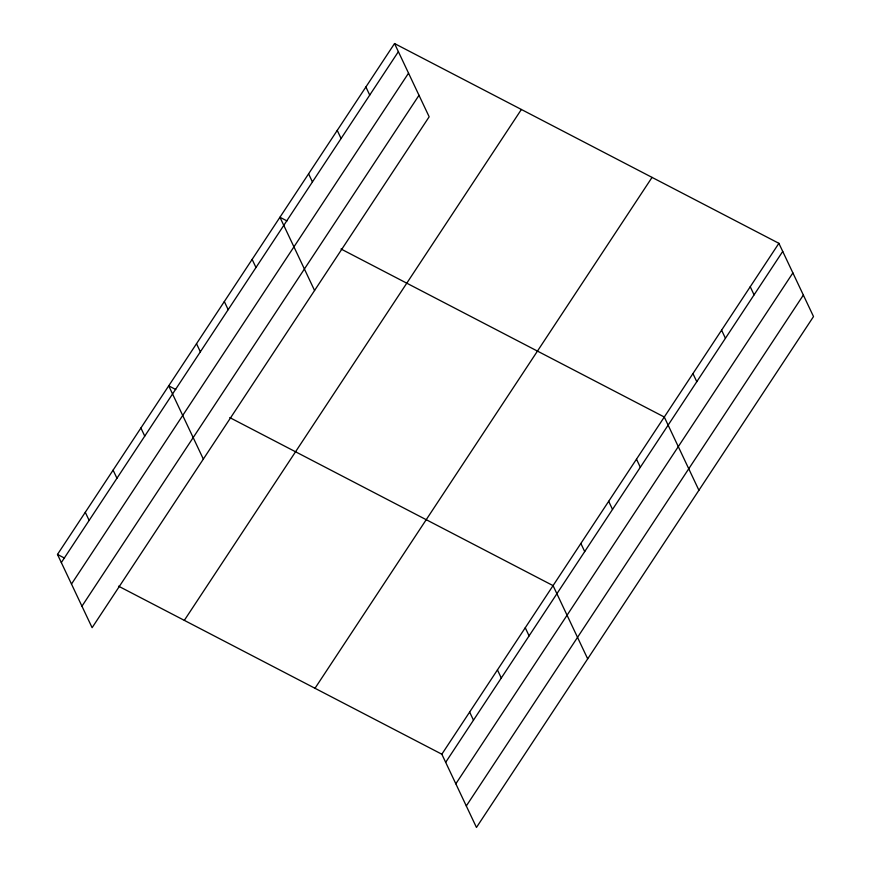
<?xml version="1.0" encoding="UTF-8"?>
<svg xmlns="http://www.w3.org/2000/svg" width="871" height="871" viewBox="0 0 871 871"><rect width="100%" height="100%" fill="white"/><g stroke="black" fill="none" stroke-linecap="round" stroke-linejoin="round"><path stroke-width="1.31" d="M394.541 43.55L429.163 116.79L92.108 627.686L57.486 554.435L394.541 43.55L778.892 243.314L813.514 316.565L476.459 827.45L441.837 754.21L118.554 586.183M61.329 562.557L398.374 51.672M71.487 584.049L408.543 73.153M81.95 606.194L419.005 95.298M184.325 620.359L521.381 109.474M314.997 688.286L652.052 177.39M441.837 754.21L778.892 243.314M445.669 762.321L782.724 251.436M455.838 783.813L792.882 272.928M466.301 805.958L803.356 295.073M286.995 220.918L279.939 217.249L314.562 290.489M341.007 248.997L664.29 417.024L698.912 490.264M175.757 389.511L168.713 385.842L203.335 459.093M229.781 417.59L553.063 585.617L587.685 658.857M57.486 554.435L64.53 558.104M750.236 286.744L754.079 294.855M721.591 330.174L725.423 338.286M692.946 373.594L696.778 381.716M636.483 459.169L640.327 467.281M608.677 501.315L612.52 509.437M365.896 86.98L369.729 95.091M580.87 543.46L584.713 551.583M337.24 130.4L341.084 138.522M525.257 627.762L529.1 635.884M308.595 173.83L312.428 181.941M497.45 669.908L501.282 678.03M469.643 712.064L473.476 720.175M252.133 259.406L255.976 267.517M224.326 301.551L228.169 309.662M196.519 343.697L200.363 351.819M140.906 427.999L144.749 436.11M113.099 470.144L116.943 478.255M85.293 512.29L89.136 520.412"/></g></svg>
